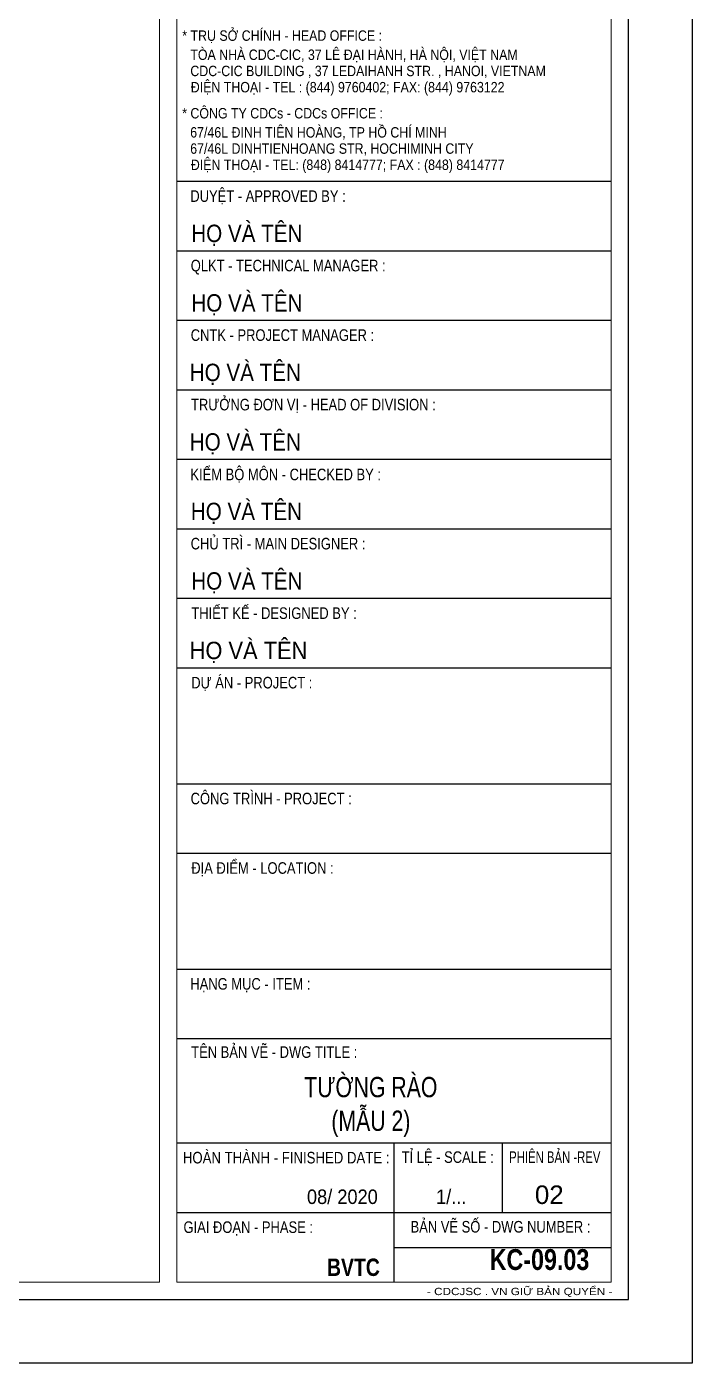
# Model space of a CAD drawing. Header units: millimetres. Extents: x 1360663 to 1465788, y -143522 to -69272.
# Drawn here: x 1451423 to 1465788, y -143522 to -114681 of the extents above; entities that cross this region are included whole.
import ezdxf
from ezdxf.enums import TextEntityAlignment as Align

# ---------------------------------------------------------------- set-up
doc = ezdxf.new("R2010")
doc.units = ezdxf.units.MM
doc.header["$MEASUREMENT"] = 0
for name, color, linetype, lineweight in [('CDC -TEXT KHUNG', 7, 'Continuous', 20), ('CDC-KHUNGTEN', 7, 'Continuous', 20), ('Hatch1', 250, 'Continuous', 5)]:
    doc.layers.add(name, color=color, linetype=linetype, lineweight=lineweight)
doc.layers.add('CDC.10.HATCH', color=9, linetype='Continuous')
doc.styles.add('ARIAL', font='arial.ttf', dxfattribs={"width": 0.85})
doc.styles.add('Arial_B_3', font='arialbd.ttf', dxfattribs={"width": 0.75, "height": 3})
doc.styles.add('KT CDC', font='arial.ttf', dxfattribs={"width": 0.85, "height": 200})

# ---------------------------------------------------------------- blocks, each defined once
blk = doc.blocks.new('Khung tên chuẩn')
at = {"layer": 'CDC-KHUNGTEN', "color": 6, "lineweight": 25}
for p, q in [((38454, -227309), (30954, -227309)), ((38454, -228509), (30954, -228509)), ((38454, -229709), (30954, -229709)), ((38454, -230909), (30954, -230909)), ((38454, -232109), (30954, -232109)), ((38454, -233309), (30954, -233309)), ((38454, -234509), (30954, -234509)), ((38454, -235709), (30954, -235709)), ((38454, -237709), (30954, -237709)), ((38454, -238909), (30954, -238909)), ((38454, -240909), (30954, -240909)), ((38454, -242109), (30954, -242109)), ((38454, -243909), (30954, -243909)), ((34704, -246309), (34704, -243909)), ((36579, -245109), (36579, -243909)), ((38454, -245109), (30954, -245109)), ((34704, -245709), (38454, -245709))]:
    blk.add_line(p, q, dxfattribs=at)
at = {"layer": 'CDC-KHUNGTEN'}
for points in [[(30654, -246309), (30654, -189709), (-40446, -189709), (-40446, -246309)], [(30954, -246309), (38454, -246309), (38454, -189709), (30954, -189709)]]:
    blk.add_lwpolyline(points, close=True, dxfattribs=at)
at = {"layer": 'CDC.10.HATCH', "color": 8}
blk.add_lwpolyline([(-40746, -246609), (38754, -246609), (38754, -189409), (-40746, -189409)], close=True, dxfattribs=at)
at = {"layer": 'Defpoints', "color": 1}
blk.add_lwpolyline([(-44246, -247709), (-44246, -188309), (39854, -188309), (39854, -247709), (-44246, -247709)], close=True, dxfattribs=at)
at = {"layer": 'CDC -TEXT KHUNG', "color": 7, "style": 'Arial_B_3', "width": 0.8}
blk.add_text('BVTC', height=300, dxfattribs=at).set_placement((34459, -246201), align=Align.RIGHT)
at = {"layer": 'CDC -TEXT KHUNG', "color": 6, "style": 'KT CDC', "width": 1.15}
blk.add_text('- CDCJSC . VN GIỮ BẢN QUYỂN -', height=125.69, dxfattribs=at).set_placement((35273, -246532))
at = {"layer": 'CDC-KHUNGTEN', "color": 6}
for s, height, style, width, p in [('* TRỤ SỞ CHÍNH - HEAD OFFICE :', 180, 'KT CDC', 0.85, (31048, -224879)), ('TÒA NHÀ CDC-CIC, 37 LÊ ĐẠI HÀNH, HÀ NỘI, VIỆT NAM', 180, 'KT CDC', 0.85, (31187, -225209)), ('CDC-CIC BUILDING , 37 LEDAIHANH STR. , HANOI, VIETNAM', 180, 'KT CDC', 0.85, (31187, -225489)), ('ĐIỆN THOẠI - TEL : (844) 9760402; FAX: (844) 9763122', 180, 'KT CDC', 0.85, (31195, -225769)), ('* CÔNG TY CDCs - CDCs OFFICE :', 180, 'KT CDC', 0.85, (31046, -226219)), ('67/46L ĐINH TIÊN HOÀNG, TP HỒ CHÍ MINH', 180, 'KT CDC', 0.85, (31185, -226549)), ('67/46L DINHTIENHOANG STR, HOCHIMINH CITY', 180, 'KT CDC', 0.85, (31185, -226829)), ('ĐIỆN THOẠI - TEL: (848) 8414777; FAX : (848) 8414777', 180, 'KT CDC', 0.85, (31196, -227109)), ('DUYỆT - APPROVED BY :', 200, 'ARIAL', 0.8, (31187, -227659)), ('QLKT - TECHNICAL MANAGER :', 200, 'ARIAL', 0.8, (31194, -228859)), ('CNTK - PROJECT MANAGER :', 200, 'ARIAL', 0.8, (31194, -230059)), ('TRƯỞNG ĐƠN VỊ - HEAD OF DIVISION :', 200, 'ARIAL', 0.8, (31199, -231259)), ('KIỂM BỘ MÔN - CHECKED BY :', 200, 'ARIAL', 0.8, (31188, -232465)), ('CHỦ TRÌ - MAIN DESIGNER :', 200, 'ARIAL', 0.8, (31193, -233659)), ('THIẾT KẾ - DESIGNED BY :', 200, 'ARIAL', 0.8, (31204, -234859)), ('DỰ ÁN - PROJECT :  ', 200, 'ARIAL', 0.8, (31203, -236059)), ('CÔNG TRÌNH - PROJECT :  ', 200, 'ARIAL', 0.8, (31192, -238059)), ('ĐỊA ĐIỂM - LOCATION :', 200, 'ARIAL', 0.8, (31203, -239259)), ('HẠNG MỤC - ITEM : ', 200, 'ARIAL', 0.8, (31187, -241259)), ('TÊN BẢN VẼ - DWG TITLE :', 200, 'ARIAL', 0.8, (31202, -242436)), ('TỈ LỆ - SCALE :', 200, 'ARIAL', 0.8, (34836, -244250)), ('PHIÊN BẢN -REV', 200, 'ARIAL', 0.7, (36692, -244250)), ('GIAI ĐOẠN - PHASE :', 200, 'ARIAL', 0.8, (31069, -245459)), ('BẢN VẼ SỐ - DWG NUMBER :', 200, 'ARIAL', 0.8, (34990, -245452))]:
    blk.add_text(s, height=height, dxfattribs=dict(at, style=style, width=width)).set_placement(p)
at = {"layer": 'CDC-KHUNGTEN', "color": 7}
for style, width, p in [('KT CDC', 0.85, (31203, -228353)), ('KT CDC', 0.85, (31204, -229553)), ('KT CDC', 0.85, (31177, -230753)), ('KT CDC', 0.85, (31177, -231953)), ('KT CDC', 0.85, (31196, -233153)), ('KT CDC', 0.85, (31203, -234353)), ('ARIAL', 0.9, (31175, -235553))]:
    blk.add_text('HỌ VÀ TÊN', height=300, dxfattribs=dict(at, style=style, width=width)).set_placement(p)
at = {"layer": 'CDC-KHUNGTEN', "color": 6, "style": 'ARIAL', "width": 0.814645}
blk.add_text('HOÀN THÀNH - FINISHED DATE :', height=200, dxfattribs=at).set_placement((31058, -244259), (34625, -244259), align=Align.FIT)
at = {"layer": 'CDC-KHUNGTEN', "color": 7, "style": 'ARIAL', "width": 0.9}
for s, p in [('08/ 2020', (34424, -244959)), ('1/...', (35954, -244959))]:
    blk.add_text(s, height=250, dxfattribs=at).set_placement(p, align=Align.RIGHT)
at = {"layer": 'CDC-KHUNGTEN', "color": 7, "style": 'KT CDC'}
blk.add_text('02', height=320, dxfattribs=at).set_placement((37634, -244959), align=Align.RIGHT)

msp = doc.modelspace()

# ---------------------------------------------------------------- block references
at = {"layer": 'Hatch1', "xscale": 1.250000000640284, "yscale": 1.250000000640284, "zscale": 1.250000000640284}
msp.add_blockref('Khung tên chuẩn', (1415970.7, 166114), dxfattribs=at)

# ---------------------------------------------------------------- texts
at = {"layer": 'CDC -TEXT KHUNG', "color": 6, "style": 'ARIAL', "width": 0.75}
for s, p in [('TƯỜNG RÀO', (1458850.9, -137780.2)), ('(MẪU 2)', (1458850.9, -138506.8))]:
    msp.add_text(s, height=437.5, dxfattribs=at).set_placement(p, align=Align.CENTER)
at = {"layer": 'CDC -TEXT KHUNG', "color": 7, "style": 'Arial_B_3', "width": 0.8}
msp.add_text('KC-09.03', height=450, dxfattribs=at).set_placement((1463566.3, -141508.5), align=Align.RIGHT)

doc.saveas('drawing.dxf')
